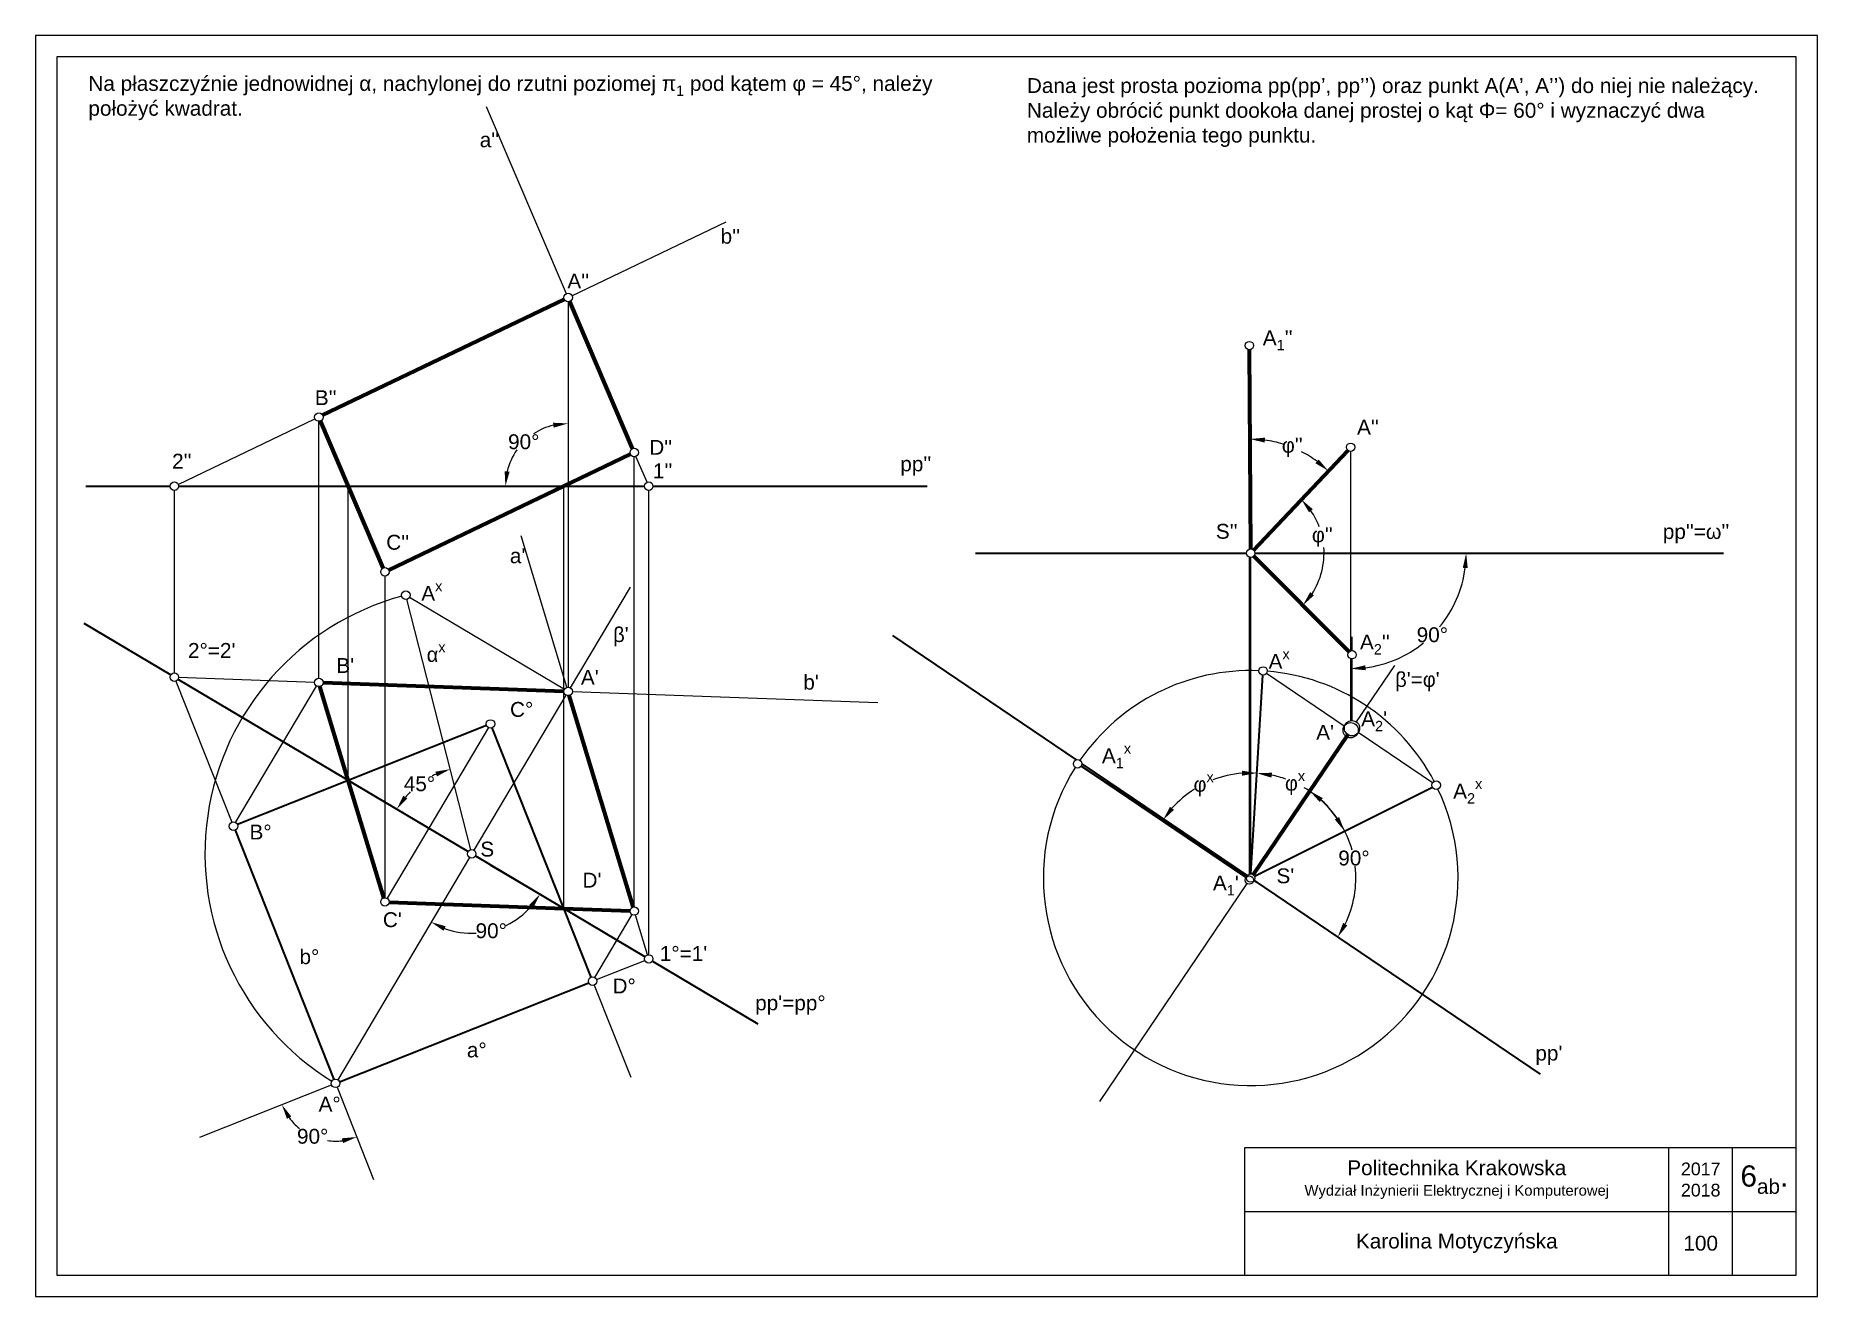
# Model space of a CAD drawing. Header units: inches. Extents: x 14 to 434, y 9 to 306.
import ezdxf

# ---------------------------------------------------------------- set-up
doc = ezdxf.new("R2010")
doc.units = ezdxf.units.IN
doc.header["$MEASUREMENT"] = 0
doc.layers.add('zadania', color=7, linetype='Continuous')
doc.layers.add('ZADANIE1', color=7, linetype='Continuous')
doc.styles.get("Standard").update_dxf_attribs({"font": 'arial.ttf'})
doc.dimstyles.get("Standard").update_dxf_attribs({"dimtxt": 3.5, "dimasz": 3.5, "dimexe": 0.18, "dimexo": 0.0625, "dimgap": 0.09, "dimtad": 0, "dimtih": 1, "dimtoh": 1, "dimdec": 4, "dimzin": 0, "dimdsep": 46, "dimtxsty": 'Standard', "dimcen": 0.09, "dimadec": 0, "dimazin": 0, "dimtfac": 1, "dimtdec": 4, "dimtofl": 0, "dimtmove": 0, "dimatfit": 3, "dimfxl": 1, "dimtolj": 1, "dimtzin": 0, "dimarcsym": 0})

# ---------------------------------------------------------------- blocks, each defined once
blk = doc.blocks.new('*D10')
at = {"layer": 'Defpoints', "color": 0, "transparency": 16777216}
for p in [(153.74, 175.89), (24.98, 167.34), (120.76, 110.43), (104.64, 93.2), (116.18, 94.32)]:
    blk.add_point(p, dxfattribs=at)
at = {"layer": 'ZADANIE1', "color": 0, "lineweight": -2, "transparency": 16777216}
blk.add_line((120.81, 110.4), (132.64, 103.37), dxfattribs=at)
for start, end in [(295.8007, 318.5469), (250.037, 273.3528)]:
    blk.add_arc((116.41, 113.02), 18.7, start, end, dxfattribs=at)
at = {"layer": 'ZADANIE1', "color": 0, "transparency": 16777216}
for points in [[(129.96, 100.98), (130.9, 100.29), (132.49, 103.46)], [(109.77, 94.91), (110.27, 95.97), (106.86, 96.94)]]:
    blk.add_solid(points, dxfattribs=at)
at = {"layer": 'ZADANIE1', "color": 0, "transparency": 16777216, "insert": (121.03, 94.89), "char_height": 3.5, "attachment_point": 5}
blk.add_mtext('\\A1;90°', dxfattribs=at)
blk = doc.blocks.new('*D11')
at = {"layer": 'Defpoints', "color": 0, "transparency": 16777216}
for p in [(139.14, 244.08), (131.75, 212.44), (25.49, 199.64), (47.32, 199.64), (139.14, 199.64)]:
    blk.add_point(p, dxfattribs=at)
at = {"layer": 'ZADANIE1', "color": 0, "lineweight": -2, "transparency": 16777216}
blk.add_line((47.39, 199.64), (124.54, 199.64), dxfattribs=at)
for start, end in [(103.5942, 123.4829), (144.538, 166.4058)]:
    blk.add_arc((139.14, 199.64), 14.79, start, end, dxfattribs=at)
at = {"layer": 'ZADANIE1', "color": 0, "transparency": 16777216}
for points in [[(135.6, 214.59), (135.74, 213.43), (139.14, 214.43)], [(125.35, 203.05), (124.19, 203.18), (124.36, 199.64)]]:
    blk.add_solid(points, dxfattribs=at)
at = {"layer": 'ZADANIE1', "color": 0, "transparency": 16777216, "insert": (128.69, 210.09), "char_height": 3.5, "attachment_point": 5}
blk.add_mtext('\\A1;90°', dxfattribs=at)
blk = doc.blocks.new('*D12')
at = {"layer": 'Defpoints', "color": 0, "transparency": 16777216}
for p in [(46.69, 153.74), (83.39, 58.6), (52.29, 46.25), (75.88, 48.29), (93.3, 36.35)]:
    blk.add_point(p, dxfattribs=at)
at = {"layer": 'ZADANIE1', "color": 0, "lineweight": -2, "transparency": 16777216}
for start, end in [(216.4297, 231.2837), (262.1018, 276.8834)]:
    blk.add_arc((84.32, 58.97), 13.61, start, end, dxfattribs=at)
at = {"layer": 'ZADANIE1', "color": 0, "transparency": 16777216}
for points in [[(72.86, 50.6), (73.88, 51.17), (71.67, 53.94)], [(85.81, 46.02), (86.1, 44.89), (89.35, 46.32)]]:
    blk.add_solid(points, dxfattribs=at)
at = {"layer": 'ZADANIE1', "color": 0, "transparency": 16777216, "insert": (78.93, 46.47), "char_height": 3.5, "attachment_point": 5}
blk.add_mtext('\\A1;90°', dxfattribs=at)
blk = doc.blocks.new('*D13')
at = {"layer": 'Defpoints', "color": 0, "transparency": 16777216}
for p in [(101.14, 173.01), (24.98, 167.34), (47.18, 154.15), (106.36, 130.98), (116.18, 114.01)]:
    blk.add_point(p, dxfattribs=at)
at = {"layer": 'ZADANIE1', "color": 0, "lineweight": -2, "transparency": 16777216}
blk.add_line((47.24, 154.12), (98.89, 123.45), dxfattribs=at)
for start, end in [(114.061, 116.9246), (134.7793, 139.5423)]:
    blk.add_arc((116.43, 113.04), 20.57, start, end, dxfattribs=at)
at = {"layer": 'ZADANIE1', "color": 0, "transparency": 16777216}
for points in [[(107.85, 132.38), (108.23, 131.28), (111.35, 132.98)], [(101.25, 126.05), (100.3, 126.73), (98.74, 123.55)]]:
    blk.add_solid(points, dxfattribs=at)
at = {"layer": 'ZADANIE1', "color": 0, "transparency": 16777216, "insert": (104.1, 129.52), "char_height": 3.5, "attachment_point": 5}
blk.add_mtext('\\A1;45°', dxfattribs=at)
blk = doc.blocks.new('*D33')
at = {"layer": 'Defpoints', "color": 0, "transparency": 16777216}
for p in [(323.61, 207.81), (350.85, 183.88), (411.48, 183.88), (337.23, 160.29), (323.61, 156.62)]:
    blk.add_point(p, dxfattribs=at)
at = {"layer": 'zadania', "color": 0, "lineweight": -2, "transparency": 16777216}
for start, end in [(320.3427, 352.6324), (277.3676, 309.1024)]:
    blk.add_arc((323.61, 183.88), 27.24, start, end, dxfattribs=at)
at = {"layer": 'zadania', "color": 0, "transparency": 16777216}
for points in [[(350.04, 180.42), (351.2, 180.35), (350.85, 183.88)], [(327.14, 156.29), (327.07, 157.45), (323.61, 156.64)]]:
    blk.add_solid(points, dxfattribs=at)
at = {"layer": 'zadania', "color": 0, "transparency": 16777216, "insert": (342.87, 164.62), "char_height": 3.5, "attachment_point": 5}
blk.add_mtext('\\A1;90°', dxfattribs=at)
blk = doc.blocks.new('*D34')
at = {"layer": 'Defpoints', "color": 0, "transparency": 16777216}
for p in [(292.98, 131.08), (298.62, 108.27), (299.21, 107.88), (300.11, 108.33), (300.12, 108.61)]:
    blk.add_point(p, dxfattribs=at)
at = {"layer": 'zadania', "color": 0, "lineweight": -2, "transparency": 16777216}
for p, q in [((300.13, 108.68), (301.54, 132.25)), ((298.56, 108.31), (279.21, 121.08))]:
    blk.add_line(p, q, dxfattribs=at)
for start, end in [(94.6802, 111.0753), (122.3658, 138.4813)]:
    blk.add_arc((300.05, 107.33), 24.78, start, end, dxfattribs=at)
at = {"layer": 'zadania', "color": 0, "transparency": 16777216}
for points in [[(298.02, 132.61), (298.03, 131.44), (301.53, 132.07)], [(281.96, 123.4), (281.03, 124.11), (279.37, 120.98)]]:
    blk.add_solid(points, dxfattribs=at)
at = {"layer": 'zadania', "color": 0, "transparency": 16777216, "insert": (288.96, 129.49), "char_height": 3.5, "attachment_point": 5}
blk.add_mtext('\\A1;{\\fSymbol|b0|i0|c2|p18;f\\fArial|b0|i0|c238|p34;\\H0.7x;\\Sx^ ;}', dxfattribs=at)
blk = doc.blocks.new('*D35')
at = {"layer": 'Defpoints', "color": 0, "transparency": 16777216}
for p in [(317.05, 125.29), (300.05, 107.33), (300.05, 107.33), (300.12, 108.61), (301.19, 107.9)]:
    blk.add_point(p, dxfattribs=at)
at = {"layer": 'zadania', "color": 0, "lineweight": -2, "transparency": 16777216}
for p, q in [((300.13, 108.68), (301.53, 132.2)), ((301.25, 107.93), (322.33, 118.48))]:
    blk.add_line(p, q, dxfattribs=at)
for start, end in [(70.4482, 78.4661), (34.6954, 59.2883)]:
    blk.add_arc((300.05, 107.33), 24.73, start, end, dxfattribs=at)
at = {"layer": 'zadania', "color": 0, "transparency": 16777216}
for points in [[(304.92, 130.99), (305.07, 132.14), (301.52, 132.02)], [(320.89, 121.71), (319.88, 121.11), (322.17, 118.4)]]:
    blk.add_solid(points, dxfattribs=at)
at = {"layer": 'zadania', "color": 0, "transparency": 16777216, "insert": (310.5, 129.74), "char_height": 3.5, "attachment_point": 5}
blk.add_mtext('\\A1;{\\fSymbol|b0|i0|c2|p18;f\\fArial|b0|i0|c238|p34;\\H0.7x;\\Sx^ ;}', dxfattribs=at)
blk = doc.blocks.new('*D31')
at = {"layer": 'Defpoints', "color": 0, "transparency": 16777216}
for p in [(299.9, 210.75), (312.91, 207.3), (318.6, 203.51), (299.73, 183.88), (299.73, 183.88)]:
    blk.add_point(p, dxfattribs=at)
at = {"layer": 'zadania', "color": 0, "lineweight": -2, "transparency": 16777216}
for start, end in [(72.782, 82.1587), (53.5958, 62.795)]:
    blk.add_arc((299.73, 183.88), 26.87, start, end, dxfattribs=at)
at = {"layer": 'zadania', "color": 0, "transparency": 16777216}
for points in [[(303.35, 209.92), (303.44, 211.08), (299.9, 210.75)], [(316.05, 205.95), (315.3, 205.06), (318.35, 203.25)]]:
    blk.add_solid(points, dxfattribs=at)
at = {"layer": 'zadania', "color": 0, "transparency": 16777216, "insert": (309.85, 208.77), "char_height": 3.5, "width": 2.1284, "attachment_point": 5}
blk.add_mtext("\\A1;{\\fSymbol|b0|i0|c2|p18;f}''", dxfattribs=at)
blk = doc.blocks.new('*D32')
at = {"layer": 'Defpoints', "color": 0, "transparency": 16777216}
for p in [(312, 196.53), (299.73, 183.88), (316.8, 179.54), (312.33, 171.57)]:
    blk.add_point(p, dxfattribs=at)
at = {"layer": 'zadania', "color": 0, "lineweight": -2, "transparency": 16777216}
for p, q in [((311.96, 196.48), (311.87, 196.39)), ((312.37, 171.53), (312.46, 171.45))]:
    blk.add_line(p, q, dxfattribs=at)
for start, end in [(20.7054, 34.4582), (327.0827, 4.3752)]:
    blk.add_arc((299.73, 183.88), 17.61, start, end, dxfattribs=at)
at = {"layer": 'zadania', "color": 0, "transparency": 16777216}
for points in [[(313.81, 193.47), (314.7, 194.22), (311.99, 196.52)], [(314.97, 173.94), (314.06, 174.67), (312.33, 171.57)]]:
    blk.add_solid(points, dxfattribs=at)
at = {"layer": 'zadania', "color": 0, "transparency": 16777216, "insert": (316.93, 187.67), "char_height": 3.5, "attachment_point": 5}
blk.add_mtext("\\A1;{\\fSymbol|b0|i0|c2|p18;f}''", dxfattribs=at)
blk = doc.blocks.new('*D36')
at = {"layer": 'Defpoints', "color": 0, "transparency": 16777216}
for p in [(300.61, 108.16), (324.77, 105.56), (320.58, 93.44), (286.15, 86.8), (368.27, 61.16)]:
    blk.add_point(p, dxfattribs=at)
at = {"layer": 'zadania', "color": 0, "lineweight": -2, "transparency": 16777216}
blk.add_line((300.64, 108.21), (314.04, 128.01), dxfattribs=at)
for start, end in [(15.37, 47.8177), (334.0102, 6.5239)]:
    blk.add_arc((300.05, 107.33), 24.79, start, end, dxfattribs=at)
at = {"layer": 'zadania', "color": 0, "transparency": 16777216}
for points in [[(316.33, 125.24), (317.05, 126.16), (313.94, 127.86)], [(322.84, 96.17), (321.83, 96.76), (320.58, 93.44)]]:
    blk.add_solid(points, dxfattribs=at)
at = {"layer": 'zadania', "color": 0, "transparency": 16777216, "insert": (324.39, 112.02), "char_height": 3.5, "attachment_point": 5}
blk.add_mtext('\\A1;90°', dxfattribs=at)

msp = doc.modelspace()

# ---------------------------------------------------------------- linework, layer by layer
for p, q in [((398.62668, 13.78427), (398.62668, 43.78427)), ((413.62668, 13.78427), (413.62668, 43.78427)), ((298.62668, 28.78427), (428.62668, 28.78427))]:
    msp.add_line(p, q)
for points in [[(13.62668, 8.78427), (433.62668, 8.78427), (433.62668, 305.78427), (13.62668, 305.78427)], [(18.62668, 13.78427), (428.62668, 13.78427), (428.62668, 300.78427), (18.62668, 300.78427)], [(298.62668, 13.78427), (428.62668, 13.78427), (428.62668, 43.78427), (298.62668, 43.78427)]]:
    msp.add_lwpolyline(points, close=True)
at = {"layer": 'zadania'}
for p, q in [((299.7292, 184.8248), (299.7292, 231.755)), ((323.61023, 207.81012), (323.61023, 160.88296)), ((299.7292, 108.27746), (299.7292, 182.93522)), ((300.048, 108.32964), (300.048, 182.88005)), ((323.92902, 160.93513), (323.92902, 164.16854)), ((303.79138, 155.56049), (322.11947, 143.15795)), ((323.61023, 158.98731), (323.61023, 144.3918)), ((323.92902, 144.42026), (323.92902, 158.93513)), ((333.95462, 157.43578), (324.93781, 144.11101)), ((342.93189, 129.76109), (325.41977, 141.61147)), ((299.16877, 106.03034), (264.42597, 54.68853)), ((298.31485, 107.81563), (298.90101, 107.41897)), ((299.16877, 106.03034), (299.03921, 105.83888)), ((299.48756, 106.50144), (299.48756, 106.50144)), ((299.7292, 108.27746), (299.7292, 108.65854)), ((299.7292, 107.54), (299.7292, 107.54536)), ((300.048, 108.32964), (300.048, 108.63008)), ((300.9423, 107.7771), (301.19486, 107.90346))]:
    msp.add_line(p, q, dxfattribs=at)
at = {"layer": 'zadania', "lineweight": 70}
for p, q in [((300.04148, 184.87989), (299.73573, 231.75502)), ((300.73906, 184.61119), (322.92334, 208.08336)), ((323.22299, 160.64331), (300.76291, 183.17183)), ((322.92023, 141.12951), (300.60843, 108.15784)), ((322.92023, 141.12951), (322.92023, 141.12951)), ((322.92023, 141.12951), (322.92023, 141.12951)), ((300.73799, 108.34929), (300.60843, 108.15784))]:
    msp.add_line(p, q, dxfattribs=at)
at = {"layer": 'zadania', "lineweight": 35}
for p, q in [((235.19876, 183.88001), (299.05688, 183.88001)), ((301.05688, 183.88001), (323.61023, 183.88001)), ((323.61023, 183.88001), (411.4793, 183.88001)), ((215.64985, 164.44153), (258.88873, 135.18195)), ((300.10764, 108.32786), (302.90355, 155.12271)), ((299.21333, 107.8804), (260.08576, 133.69915)), ((260.25104, 134.26008), (299.2198, 107.89008)), ((299.21333, 107.8804), (298.61706, 108.27386)), ((298.63364, 108.28673), (299.2198, 107.89008)), ((300.10764, 108.32786), (300.12477, 108.61454)), ((300.87619, 106.7692), (368.27445, 61.16107)), ((300.87619, 106.7692), (301.46236, 106.37255))]:
    msp.add_line(p, q, dxfattribs=at)
at = {"layer": 'zadania', "color": 5, "lineweight": 35}
for p, q in [((260.07929, 133.68948), (298.90101, 107.41897)), ((300.9423, 107.7771), (342.86578, 128.7532))]:
    msp.add_line(p, q, dxfattribs=at)
at = {"layer": 'zadania'}
for centre, radius in [((299.7292, 232.755), 1), ((323.61023, 208.81012), 1), ((300.05688, 183.88001), 1), ((323.92902, 159.93513), 1), ((302.96319, 156.12093), 1), ((323.61023, 142.14916), 1.8), ((323.92902, 142.62026), 1.8), ((259.2511, 134.24991), 1), ((343.76009, 129.20065), 1), ((299.7292, 106.85854), 1), ((300.048, 107.32964), 1)]:
    msp.add_circle(centre, radius, dxfattribs=at)
for start, end in [(87.7529792, 145.4085123), (27.7529792, 85.4085123), (147.7529792, 25.4085123)]:
    msp.add_arc((300.048, 107.32964), 48.8783, start, end, dxfattribs=at)
at = {"layer": 'ZADANIE1'}
for p, q in [((138.75132, 245.0005), (119.94184, 289.00668)), ((140.0463, 244.51282), (176.41227, 261.92455)), ((139.14435, 243.08098), (139.14435, 199.63917)), ((47.22555, 200.07101), (79.46628, 215.50761)), ((80.36823, 154.43169), (80.36823, 214.93945)), ((154.73828, 100.56395), (154.73828, 206.59782)), ((157.747, 200.55869), (155.13131, 206.6783)), ((46.3236, 155.66473), (46.3236, 198.63917)), ((87.33176, 130.31745), (87.33543, 199.63917)), ((138.1159, 100.16599), (138.1159, 199.63917)), ((139.14435, 199.63917), (139.14435, 152.3029)), ((158.14003, 89.2773), (158.14003, 198.63917)), ((138.85578, 152.26036), (128.10282, 187.93749)), ((95.96215, 178.4563), (95.96215, 102.69274)), ((116.18131, 114.0113), (101.14022, 173.01281)), ((101.76657, 173.49477), (138.28448, 151.81342)), ((153.74408, 175.89324), (139.65487, 152.16277)), ((46.69265, 153.73532), (59.89176, 120.49414)), ((47.32295, 154.62854), (79.36888, 153.46788)), ((60.77132, 120.42459), (79.85771, 152.57182)), ((140.14369, 151.26671), (212.18624, 148.65743)), ((138.63383, 150.44304), (116.93885, 113.90216)), ((120.34847, 142.76664), (106.27844, 119.06847)), ((60.62984, 118.63531), (83.95354, 59.89595)), ((106.27844, 119.06847), (96.47267, 102.5526)), ((115.91782, 112.18242), (84.8331, 59.8264)), ((145.43129, 83.88819), (154.22776, 98.70409)), ((157.85146, 89.23476), (155.02685, 98.6065)), ((145.85019, 83.39736), (157.21062, 87.90826)), ((85.252, 59.33558), (143.99136, 82.65928)), ((145.28982, 82.09891), (153.90193, 60.4098)), ((52.29453, 46.24912), (83.39317, 58.59749)), ((84.69163, 58.03712), (93.30374, 36.34801))]:
    msp.add_line(p, q, dxfattribs=at)
at = {"layer": 'ZADANIE1', "lineweight": 70}
for p, q in [((81.27017, 216.3713), (138.2424, 243.64913)), ((154.34525, 208.51735), (139.53738, 243.16145)), ((95.56912, 180.37582), (80.76126, 215.01993)), ((96.8641, 179.88814), (153.83633, 207.16598)), ((87.33267, 130.31444), (80.65669, 152.47419)), ((81.36757, 153.39549), (138.14501, 151.3391)), ((154.44364, 100.51956), (139.43281, 150.34541)), ((138.1159, 100.16599), (153.73893, 99.60015))]:
    msp.add_line(p, q, dxfattribs=at)
at = {"layer": 'ZADANIE1', "lineweight": 35}
for p, q in [((25.48893, 199.63917), (45.3236, 199.63917)), ((47.3236, 199.63917), (157.14003, 199.63917)), ((159.14003, 199.63917), (223.80189, 199.63917)), ((24.97774, 167.33816), (45.46374, 155.17525)), ((47.18347, 154.15421), (115.56847, 113.55281)), ((117.2882, 112.53177), (157.28016, 88.78782)), ((158.9999, 87.76679), (183.83932, 73.01917))]:
    msp.add_line(p, q, dxfattribs=at)
at = {"layer": 'ZADANIE1', "lineweight": 70, "ltscale": 6}
for p, q in [((95.66752, 102.64835), (87.33274, 130.31421)), ((96.9615, 101.65654), (138.1159, 100.16599))]:
    msp.add_line(p, q, dxfattribs=at)
at = {"layer": 'ZADANIE1', "color": 5, "lineweight": 35}
for points in [[(119.92958, 143.25747), (61.19021, 119.93377)], [(144.55173, 83.95773), (121.22803, 142.6971)], [(60.62984, 118.63531), (83.95354, 59.89595)], [(85.252, 59.33558), (143.99136, 82.65928)]]:
    msp.add_lwpolyline(points, dxfattribs=at)
at = {"layer": 'ZADANIE1'}
for centre in [(139.14435, 244.08098), (80.36823, 215.93945), (154.73828, 207.59782), (46.3236, 199.63917), (158.14003, 199.63917), (95.96215, 179.4563), (100.8932, 173.98182), (46.3236, 154.66473), (80.36823, 153.43169), (139.14435, 151.3029), (120.85899, 143.62651), (60.2608, 119.56472), (116.42833, 113.04229), (95.96215, 101.69274), (154.73828, 99.56395), (158.14003, 88.2773), (144.92077, 83.02832), (84.32258, 58.96654)]:
    msp.add_circle(centre, 1, dxfattribs=at)
msp.add_arc((116.42833, 113.04229), 62.88852, 105.2127107, 238.3905537, dxfattribs=at)

# ---------------------------------------------------------------- texts
at = {"attachment_point": 5}
for s, width, insert, char_height in [('Politechnika Krakowska\\P{\\H0.71429x;Wydział Inżynierii Elektrycznej i Komputerowej }', 100, (348.62668, 36.28427), 3.5), ('2017\\P2018', 15, (406.12668, 36.28427), 3), ('\\A1;6{\\H0.7x;\\S^ ab;}.', 15, (421.12668, 36.28427), 5)]:
    msp.add_mtext_dynamic_manual_height_columns(s, width=width, gutter_width=17.5, heights=[0], dxfattribs=dict(at, insert=insert, char_height=char_height))
at = {"lineweight": 18, "char_height": 3.5, "attachment_point": 5}
for s, width, insert in [('Karolina Motyczyńska', 100, (348.62668, 21.28427)), ('100', 15, (406.12668, 21.28427))]:
    msp.add_mtext_dynamic_manual_height_columns(s, width=width, gutter_width=17.5, heights=[0], dxfattribs=dict(at, insert=insert))
at = {"layer": 'zadania', "color": 1, "insert": (247.29104, 295.77696), "char_height": 3.5, "attachment_point": 1}
msp.add_mtext_dynamic_manual_height_columns('{\\C256;Dana jest prosta pozioma pp(pp’, pp’’) oraz punkt A(A’, A’’) do niej nie należący. Należy obrócić punkt dookoła danej prostej o kąt Φ= 60%%D i wyznaczyć dwa możliwe położenia tego punktu.}', width=175.070964, gutter_width=17.5, heights=[32.67141], dxfattribs=at)
at = {"layer": 'zadania', "char_height": 3.5, "attachment_point": 1}
for s, heights, insert in [("\\A1;A{\\H0.7x;\\S^ 1;}''", [0], (302.90059, 236.36166)), ("\\A1;A''", [0], (325.12023, 215.31319)), ("\\A1;S''", [0], (291.83737, 190.7663)), ("\\A1;pp''={\\fSymbol|b0|i0|c2|p18;w}''", [4.47169], (397.19371, 190.70525)), ("\\A1;A{\\H0.7x;\\S^ 2;}''", [0], (325.80383, 164.68284)), ('\\A1;A{\\H0.7x;\\Sx^ ;}', [0], (304.2699, 161.32629)), ("\\A1;{\\fSymbol|b0|i0|c2|p18;b}'={\\fSymbol|b0|i0|c2|p18;f}'", [0], (334.13829, 155.87426)), ("\\A1;A'", [0], (315.48874, 143.40771)), ("\\A1;A{\\H0.7x;\\S^ 2;}'", [0], (326.0918, 146.60119)), ('\\A1;A{\\H0.7x;\\S^ 1;\\Sx^ ;}', [0], (264.98245, 139.0807)), ('\\A1;A{\\H0.7x;\\S^ 2;\\Sx^ ;}', [0], (347.77915, 130.74866)), ("\\A1;S'", [0], (306.12491, 109.60077)), ("\\A1;A{\\H0.7x;\\S^ 1;}'", [0], (291.14677, 107.92864)), ("\\A1;pp'", [0], (367.15019, 67.8376))]:
    msp.add_mtext_dynamic_manual_height_columns(s, width=9.0324724, gutter_width=17.5, heights=heights, dxfattribs=dict(at, insert=insert))
at = {"layer": 'ZADANIE1', "char_height": 3.5, "attachment_point": 1}
for s, width, gutter_width, insert in [('\\A1;Na płaszczyźnie jednowidnej α, nachylonej do rzutni poziomej π{\\H0.7x;\\S^ 1;} pod kątem φ = 45%%D, należy położyć kwadrat.', 208.490773, 1, (26.05765, 296.28104)), ("a''", 9.0324724, 17.5, (118.30656, 283.00169)), ("b''", 9.0324724, 17.5, (175.09056, 260.27391)), ("A''", 9.0324724, 17.5, (138.96724, 249.71969)), ("B''", 9.0324724, 17.5, (79.44335, 222.24705)), ("D''", 9.0324724, 17.5, (158.27248, 210.53938)), ("\\A1;2''", 9.0324724, 17.5, (45.79788, 207.27744)), ("pp''", 9.0324724, 17.5, (217.44842, 206.64597)), ("\\A1;1''", 9.0324724, 17.5, (159.13219, 205.00779)), ("\\A1;C''", 9.0324724, 17.5, (96.27309, 188.18468)), ("a'", 9.0324724, 17.5, (125.41825, 184.99468)), ('\\A1;A{\\H0.7x;\\Sx^ ;}', 9.0324724, 17.5, (104.53502, 177.33362)), ("{\\fSymbol|b0|i0|c2|p18;b}'", 9.0324724, 17.5, (149.79205, 166.43687)), ("\\A1;2%%D=2'", 9.0324724, 17.5, (49.5399, 162.69763)), ('\\A1;{\\fSymbol|b0|i0|c2|p18;a\\fArial|b0|i0|c238|p34;\\H0.7x;\\Sx^ ;}', 9.0324724, 17.5, (105.83319, 162.93383)), ("B'", 9.0324724, 17.5, (84.50262, 159.1556)), ("A'", 9.0324724, 17.5, (142.16209, 156.37481)), ("b'", 9.0324724, 17.5, (194.58522, 155.20992)), ('\\A1;C%%D', 9.0324724, 17.5, (125.45244, 148.80785)), ('\\A1;B%%D', 9.0324724, 17.5, (64.04651, 119.92069)), ('S', 9.0324724, 17.5, (118.44803, 115.89887)), ("D'", 9.0324724, 17.5, (142.54006, 108.57843)), ("\\A1;C'", 9.0324724, 17.5, (95.47689, 99.26628)), ('\\A1;b%%D', 9.0324724, 17.5, (75.82474, 90.54112)), ("\\A1;1%%D=1'", 9.0324724, 17.5, (160.76259, 91.31529)), ('\\A1;D%%D', 9.0324724, 17.5, (149.61749, 83.65125)), ("pp'=pp%%D", 9.0324724, 17.5, (183.23773, 79.67085)), ('\\A1;a%%D', 9.0324724, 17.5, (115.28443, 68.57781)), ('\\A1;A%%D', 9.0324724, 17.5, (80.32788, 55.81242))]:
    msp.add_mtext_dynamic_manual_height_columns(s, width=width, gutter_width=gutter_width, heights=[0], dxfattribs=dict(at, insert=insert))

# ---------------------------------------------------------------- dimensions: what is measured, and where the dimension line sits
at = {"layer": 'zadania'}
for base, line1, line2, text, picture, middle in [((312.91011, 207.29871), ((299.7292, 183.88001), (299.90448, 210.75269)), ((299.7292, 183.88001), (318.5999, 203.50893)), "{\\fSymbol|b0|i0|c2|p18;f}''", '*D31', (309.84945, 208.77484)), ((292.97668, 131.07906), ((299.21333, 107.8804), (298.61706, 108.27386)), ((300.10764, 108.32786), (300.12477, 108.61454)), '{\\fSymbol|b0|i0|c2|p18;f\\fArial|b0|i0|c238|p34;\\H0.7x;\\Sx^ ;}', '*D34', (288.96006, 129.49033))]:
    dim = msp.add_angular_dim_2l(base=base, line1=line1, line2=line2, text=text, dimstyle='Standard', dxfattribs=at)
    dim.commit()
    dim.dimension.update_dxf_attribs({"geometry": picture, "text_midpoint": middle})
for base, line1, line2, picture, middle in [((337.22892, 160.29175), ((350.8476, 183.88001), (411.4793, 183.88001)), ((323.61023, 207.81012), (323.61023, 156.6166)), '*D33', (342.86996, 164.62027)), ((324.77463, 105.56326), ((286.15495, 86.79894), (300.60843, 108.15784)), ((320.5787, 93.4366), (368.27445, 61.16107)), '*D36', (324.38926, 112.02317))]:
    dim = msp.add_angular_dim_2l(base=base, line1=line1, line2=line2, dimstyle='Standard', dxfattribs=at)
    dim.commit()
    dim.dimension.update_dxf_attribs({"geometry": picture, "text_midpoint": middle})
dim = msp.add_angular_dim_3p(base=(316.7995, 179.54144), center=(299.7292, 183.88001), p1=(312.00365, 196.52974), p2=(312.33004, 171.57403), text="{\\fSymbol|b0|i0|c2|p18;f}''", dimstyle='Standard', override={"dimtmove": 1}, dxfattribs=at)
dim.commit()
dim.dimension.update_dxf_attribs({"geometry": '*D32', "text_midpoint": (316.93061, 187.66549), "dimtype": 165})
dim = msp.add_angular_dim_2l(base=(317.04797, 125.29451), line1=((300.048, 107.32964), (300.12477, 108.61454)), line2=((300.048, 107.32964), (301.19486, 107.90346)), text='{\\fSymbol|b0|i0|c2|p18;f\\fArial|b0|i0|c238|p34;\\H0.7x;\\Sx^ ;}', dimstyle='Standard', dxfattribs=at)
dim.commit()
dim.dimension.update_dxf_attribs({"geometry": '*D35', "text_midpoint": (310.50247, 129.7448), "dimtype": 162})
at = {"layer": 'ZADANIE1'}
for base, line1, line2, picture, middle in [((131.75127, 212.44436), ((25.48893, 199.63917), (47.3236, 199.63917)), ((139.14435, 244.08098), (139.14435, 199.63917)), '*D11', (128.68895, 210.09456)), ((116.17923, 94.31644), ((153.74408, 175.89324), (104.64083, 93.19749)), ((24.97774, 167.33816), (120.75642, 110.43499)), '*D10', (121.02654, 94.89386)), ((106.35981, 130.98299), ((24.97774, 167.33816), (47.18347, 154.15421)), ((116.18131, 114.0113), (101.14022, 173.01281)), '*D13', (104.10422, 129.5153)), ((75.87807, 48.29057), ((52.29453, 46.24912), (83.39317, 58.59749)), ((46.69265, 153.73532), (93.30374, 36.34801)), '*D12', (78.92896, 46.46874))]:
    dim = msp.add_angular_dim_2l(base=base, line1=line1, line2=line2, dimstyle='Standard', dxfattribs=at)
    dim.commit()
    dim.dimension.update_dxf_attribs({"geometry": picture, "text_midpoint": middle})

doc.saveas('drawing.dxf')
